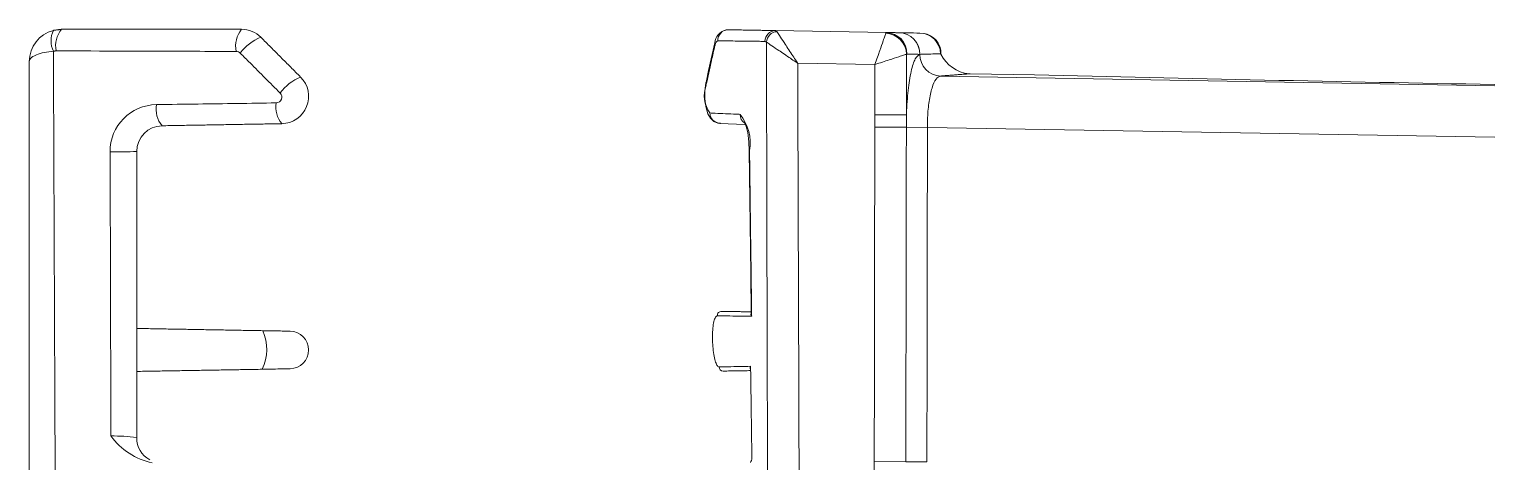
# Model space of a CAD drawing. Extents: x 8 to 113, y 2 to 87.
# Drawn here: x 45.577 to 48.987, y 24.151 to 25.157 of the extents above; entities that cross this region are included whole.
import ezdxf

# ---------------------------------------------------------------- set-up
doc = ezdxf.new("R2010")
doc.units = 0
doc.header["$MEASUREMENT"] = 0
doc.layers.add('OBJECT', color=7, linetype='CONTINUOUS')

msp = doc.modelspace()

# ---------------------------------------------------------------- linework, layer by layer
at = {"layer": 'OBJECT', "linetype": 'Continuous', "lineweight": 15}
for p, q in [((47.3138, 25.1537), (47.5713, 25.1492)), ((47.5449, 25.0746), (47.3653, 25.0778)), ((47.6978, 25.048), (48.9872, 25.0255)), ((47.9163, 25.0506), (47.7667, 25.0533)), ((47.1838, 24.9379), (47.2419, 24.9349)), ((47.5447, 24.9579), (47.6185, 24.9578)), ((47.5447, 24.9288), (47.6182, 24.9287)), ((47.6672, 24.9286), (47.6182, 24.9287)), ((48.9872, 24.9055), (47.6672, 24.9286)), ((47.2525, 24.8743), (47.2532, 24.8743)), ((47.5435, 24.1508), (47.617, 24.1507)), ((47.666, 24.1507), (47.617, 24.1507))]:
    msp.add_line(p, q, dxfattribs=at)
at = {"layer": 'OBJECT', "linetype": 'Continuous', "lineweight": 15, "flags": 128}
for points in [[(47.1727, 25.1253), (47.1578, 25.0606), (47.1521, 25.0328)], [(47.1725, 25.1251), (47.1722, 25.1229), (47.1727, 25.1189)], [(47.6982, 25.1083), (47.6986, 25.1063), (47.6986, 25.0991)], [(47.1517, 25.0328), (47.1515, 25.0321), (47.1493, 25.0133), (47.1495, 24.9954), (47.1517, 24.9773), (47.1563, 24.9604), (47.1623, 24.9496), (47.1701, 24.9424), (47.1796, 24.9384), (47.1855, 24.9384)], [(47.1517, 25.0329), (47.1514, 25.0305), (47.1519, 25.0265)], [(47.2423, 24.9394), (47.2421, 24.9396), (47.2432, 24.9374), (47.2457, 24.9303), (47.2489, 24.9164), (47.2516, 24.8948), (47.2523, 24.8743)], [(47.2525, 24.8743), (47.2563, 24.5886), (47.2574, 24.4947)]]:
    msp.add_lwpolyline(points, dxfattribs=at)
at = {"layer": 'OBJECT', "linetype": 'Continuous', "lineweight": 15}
for centre, radius, start, end in [((45.6522, 25.0817), 0.075, 104.6161, 180), ((45.6851, 25.1299), 0.0572, 154.8864, 205.1136), ((45.6988, 25.1183), 0.0604, 140.515, 191.2577), ((46.1194, 25.1176), 0.0621, 140.9627, 191.4971), ((46.1537, 25.0395), 0.1055, 110.8838, 144.1815), ((46.0712, 25.0932), 0.0635, 45, 90), ((47.2045, 25.1234), 0.0318, 102.2861, 177.0262), ((47.2039, 25.131), 0.0246, 90.0289, 182.5375), ((47.3138, 25.1291), 0.0246, 89.9952, 181.1151), ((47.3187, 25.125), 0.0262, 93.306, 175.8951), ((47.5675, 25.0968), 0.0512, 2.0895, 86.8051), ((47.57, 25.0997), 0.0496, 359.3729, 88.5129), ((47.5998, 25.0991), 0.0496, 359.1059, 88.51), ((47.6, 25.0991), 0.0496, 359.1142, 88.5101), ((47.6485, 25.0983), 0.0495, 1.6665, 88.5345), ((47.6516, 25.1006), 0.0471, 9.5307, 92.197), ((46.0585, 25.0916), 0.0136, 44.981, 89.7773), ((47.6993, 25.0978), 0.0498, 179.3329, 268.3), ((47.6977, 25.0988), 0.001, 16.6979, 71.9793), ((47.7713, 25.1334), 0.0804, 205.2842, 264.7682), ((46.2499, 24.9434), 0.1102, 111.9716, 143.8), ((46.1637, 25.0006), 0.0635, 271, 45), ((47.7677, 25.1016), 0.0483, 265.6021, 268.8125), ((51.8464, 188.6235), 163.6201, 268.623662, 268.998753), ((46.1515, 24.9989), 0.0135, 270.9593, 45.2635), ((47.2199, 25.0031), 0.0719, 160.9905, 214.8697), ((45.8745, 24.8721), 0.1093, 90.7838, 180.2079), ((45.9325, 24.971), 0.0603, 170.0659, 219.8878), ((46.21, 24.9754), 0.0591, 170.2078, 220.253), ((47.1854, 24.9624), 0.0245, 180.8937, 266.1753), ((45.8872, 24.8723), 0.06, 91, 180), ((47.1491, 24.8922), 0.1057, 350.2614, 39.0873), ((47.2562, 24.959), 0.0251, 180.5437, 235.52), ((45.7833, 26.3099), 1.4383, 269.2818, 271.7503), ((47.1881, 24.4906), 0.0099, 89.7539, 182.5183), ((47.264, 24.4937), 0.00752, 151.4996, 219.0875), ((46.0188, 24.4123), 0.1108, 335.1191, 22.9458), ((46.1834, 24.4107), 0.0438, 271, 89), ((47.1921, 24.3714), 0.00988, 181.244, 270.3511), ((47.2622, 24.3692), 0.00738, 151.9056, 209.6671), ((45.8962, 24.3038), 0.1592, 215.7933, 258.0552), ((45.7678, 23.7148), 0.4958, 83.1212, 90.0873), ((45.8836, 24.2052), 0.0564, 178.3815, 242.4827), ((47.2337, 24.1611), 0.025, 329.7216, 355.1078)]:
    msp.add_arc(centre, radius, start, end, dxfattribs=at)
for points in [[(45.6333, 25.1542), (45.6522, 25.1567)], [(45.6522, 25.1567), (46.0712, 25.1567)], [(46.1161, 25.1381), (46.2086, 25.0455)], [(47.2039, 25.1556), (47.3138, 25.1537)], [(47.3138, 25.1537), (47.3172, 25.1512)], [(47.5704, 25.1479), (47.5713, 25.1492)], [(47.5713, 25.1492), (47.6011, 25.1487)], [(47.6011, 25.1487), (47.6013, 25.1487)], [(45.6396, 25.1065), (45.6333, 25.1057)], [(47.2926, 25.1269), (47.2892, 25.1286)], [(47.6187, 25.0987), (47.6185, 24.9578)], [(47.6195, 25.0991), (47.6187, 25.0987)], [(47.6495, 25.0984), (47.6494, 25.0984)], [(47.5447, 24.9579), (47.5449, 25.0746)], [(47.7667, 25.0533), (47.6978, 25.048)], [(46.1648, 24.9371), (45.8862, 24.9323)], [(47.5447, 24.9288), (47.5447, 24.9579)], [(47.6185, 24.9578), (47.6182, 24.9287)], [(47.6672, 24.9286), (47.666, 24.1507)], [(45.8272, 24.8723), (45.8272, 24.2071)], [(47.1881, 24.5005), (47.2574, 24.4993)], [(45.8272, 24.4607), (46.1208, 24.4555)], [(46.1192, 24.3657), (45.8272, 24.3607)], [(47.2559, 24.3626), (47.1922, 24.3615)], [(47.5433, 24.1093), (47.5435, 24.1508)]]:
    msp.add_open_spline(points, degree=1, dxfattribs=at)
for points, knots in [([(47.3172, 25.1512), (47.3189, 25.1486), (47.3226, 25.1429), (47.3348, 25.1243), (47.3481, 25.1039), (47.3584, 25.0883), (47.3625, 25.082), (47.3642, 25.0795), (47.3648, 25.0785), (47.3651, 25.0781), (47.3652, 25.0779), (47.3653, 25.0778)], [0, 0, 0, 0, 0.209838, 0.45496, 0.779391, 0.913436, 0.964975, 0.985764, 0.99421, 0.996881, 1, 1, 1, 1]), ([(47.5449, 25.0746), (47.5449, 25.0748), (47.547, 25.0806), (47.5509, 25.092), (47.5577, 25.1113), (47.5637, 25.1286), (47.5684, 25.1423), (47.5697, 25.146), (47.5704, 25.1479)], [0, 0, 0, 0, 0.003289, 0.174313, 0.337377, 0.607203, 0.795295, 1, 1, 1, 1]), ([(47.6013, 25.1487), (47.6074, 25.1486), (47.6235, 25.1483), (47.6397, 25.148), (47.6498, 25.1478)], [0, 0, 0, 0, 0.380125, 1, 1, 1, 1]), ([(45.6333, 25.1057), (45.6262, 25.1048), (45.6111, 25.103), (45.5914, 25.0971), (45.5796, 25.0896), (45.5772, 25.0839), (45.5772, 25.0817), (45.5772, 25.0817)], [0, 0, 0, 0, 0.223438, 0.473077, 0.787207, 0.996541, 1, 1, 1, 1]), ([(45.6333, 25.1057), (45.6334, 25.0727), (45.6344, 24.8397), (45.6363, 24.3891), (45.638, 23.9716), (45.6388, 23.7541)], [0, 0, 0, 0, 0.07326, 0.517167, 1, 1, 1, 1]), ([(46.0586, 25.1052), (46.0263, 25.1053), (45.8867, 25.1057), (45.747, 25.1061), (45.6396, 25.1065)], [0, 0, 0, 0, 0.230946, 1, 1, 1, 1]), ([(46.1609, 25.0084), (46.1376, 25.0317), (46.1067, 25.0627), (46.0758, 25.0936), (46.0682, 25.1012)], [0, 0, 0, 0, 0.752711, 1, 1, 1, 1]), ([(47.1727, 25.1189), (47.17, 25.1073), (47.163, 25.0766), (47.1561, 25.0457), (47.1519, 25.0265)], [0, 0, 0, 0, 0.376875, 1, 1, 1, 1]), ([(47.1793, 25.1299), (47.1782, 25.1295), (47.176, 25.1286), (47.1738, 25.1235), (47.1729, 25.1197), (47.1727, 25.1189)], [0, 0, 0, 0, 0.440611, 0.88188, 1, 1, 1, 1]), ([(47.2892, 25.1286), (47.285, 25.1286), (47.2639, 25.1289), (47.2272, 25.1293), (47.1948, 25.1297), (47.1793, 25.1299)], [0, 0, 0, 0, 0.115431, 0.577154, 1, 1, 1, 1]), ([(47.3653, 25.0778), (47.3652, 25.0778), (47.365, 25.078), (47.3646, 25.0783), (47.3636, 25.0789), (47.3611, 25.0806), (47.3548, 25.0848), (47.3394, 25.0953), (47.3192, 25.1089), (47.3008, 25.1213), (47.2952, 25.1252), (47.2926, 25.1269)], [0, 0, 0, 0, 0.003119, 0.005797, 0.014251, 0.035063, 0.086646, 0.220609, 0.54504, 0.790162, 1, 1, 1, 1]), ([(47.296, 23.7541), (47.296, 23.7738), (47.2954, 23.9935), (47.2942, 24.4511), (47.2931, 24.889), (47.2926, 25.1269)], [0, 0, 0, 0, 0.043049, 0.480087, 1, 1, 1, 1]), ([(47.6187, 25.0987), (47.6167, 25.0981), (47.613, 25.0968), (47.5992, 25.0924), (47.5818, 25.0867), (47.5624, 25.0803), (47.5509, 25.0766), (47.545, 25.0747), (47.5449, 25.0746)], [0, 0, 0, 0, 0.204705, 0.392797, 0.662623, 0.825687, 0.996711, 1, 1, 1, 1]), ([(47.6185, 24.9578), (47.6185, 24.9588), (47.6192, 24.9785), (47.6219, 25.0163), (47.629, 25.0609), (47.6386, 25.0916), (47.6458, 25.0961), (47.6494, 25.0984)], [0, 0, 0, 0, 0.013304, 0.256264, 0.503664, 0.753564, 1, 1, 1, 1]), ([(47.6494, 25.0984), (47.6433, 25.0985), (47.6333, 25.0988), (47.6234, 25.099), (47.6195, 25.0991)], [0, 0, 0, 0, 0.615593, 1, 1, 1, 1]), ([(47.698, 25.0998), (47.6857, 25.0994), (47.6695, 25.0989), (47.6534, 25.0985), (47.6495, 25.0984)], [0, 0, 0, 0, 0.760249, 1, 1, 1, 1]), ([(45.5772, 23.7543), (45.5772, 23.9886), (45.5772, 24.431), (45.5772, 24.8735), (45.5772, 25.0817)], [0, 0, 0, 0, 0.529531, 1, 1, 1, 1]), ([(47.3653, 25.0778), (47.366, 24.8704), (47.3675, 24.4293), (47.369, 23.9881), (47.3698, 23.7543)], [0, 0, 0, 0, 0.469995, 1, 1, 1, 1]), ([(47.6978, 25.048), (47.6942, 25.0465), (47.687, 25.0435), (47.6775, 25.0219), (47.6707, 24.9905), (47.6674, 24.9573), (47.6672, 24.9362), (47.6672, 24.9286)], [0, 0, 0, 0, 0.223347, 0.445827, 0.664775, 0.878927, 1, 1, 1, 1]), ([(45.873, 24.9814), (45.9054, 24.9819), (45.9982, 24.9832), (46.0911, 24.9845), (46.1517, 24.9854)], [0, 0, 0, 0, 0.347831, 1, 1, 1, 1]), ([(47.1609, 24.962), (47.165, 24.9618), (47.1853, 24.9609), (47.2088, 24.9598), (47.2281, 24.9589), (47.2311, 24.9588)], [0, 0, 0, 0, 0.173989, 0.869943, 1, 1, 1, 1]), ([(47.5435, 24.1508), (47.5436, 24.2342), (47.544, 24.4935), (47.5444, 24.7528), (47.5447, 24.9288)], [0, 0, 0, 0, 0.321349, 1, 1, 1, 1]), ([(47.6182, 24.9287), (47.6181, 24.8953), (47.6178, 24.7287), (47.6174, 24.4693), (47.6171, 24.2434), (47.617, 24.1507)], [0, 0, 0, 0, 0.128544, 0.642719, 1, 1, 1, 1]), ([(45.7671, 24.2107), (45.767, 24.2235), (45.7667, 24.3698), (45.7661, 24.5901), (45.7655, 24.7976), (45.7653, 24.8717)], [0, 0, 0, 0, 0.058482, 0.663526, 1, 1, 1, 1]), ([(47.2532, 24.8743), (47.2535, 24.8576), (47.2545, 24.7743), (47.2562, 24.6493), (47.2576, 24.5375), (47.2581, 24.4924), (47.2582, 24.489)], [0, 0, 0, 0, 0.129752, 0.648758, 0.973268, 1, 1, 1, 1]), ([(47.1782, 24.4902), (47.1767, 24.4895), (47.1737, 24.4882), (47.1701, 24.4777), (47.1676, 24.4622), (47.1667, 24.4433), (47.1672, 24.4233), (47.1691, 24.4042), (47.1723, 24.3879), (47.1762, 24.3762), (47.1797, 24.3715), (47.1817, 24.3712), (47.1822, 24.3712)], [0, 0, 0, 0, 0.109858, 0.219812, 0.327979, 0.433432, 0.537042, 0.64042, 0.74514, 0.852157, 0.961491, 1, 1, 1, 1]), ([(47.2582, 24.489), (47.2567, 24.489), (47.2495, 24.4891), (47.2228, 24.4895), (47.1976, 24.4899), (47.1782, 24.4902)], [0, 0, 0, 0, 0.054526, 0.272628, 1, 1, 1, 1]), ([(47.2578, 24.4947), (47.2578, 24.4928), (47.2578, 24.4909), (47.2582, 24.489), (47.2582, 24.489)], [0, 0, 0, 0, 0.97485, 1, 1, 1, 1]), ([(46.1208, 24.4555), (46.1294, 24.4554), (46.1466, 24.4551), (46.167, 24.4547), (46.1817, 24.4545), (46.1834, 24.4544), (46.1842, 24.4544)], [0, 0, 0, 0, 0.248877, 0.497118, 0.748417, 1, 1, 1, 1]), ([(46.1842, 24.3669), (46.1833, 24.3669), (46.1816, 24.3668), (46.1664, 24.3666), (46.1455, 24.3662), (46.128, 24.3659), (46.1192, 24.3657)], [0, 0, 0, 0, 0.252528, 0.5047, 0.752311, 1, 1, 1, 1]), ([(47.1822, 24.3712), (47.1836, 24.3712), (47.1907, 24.3713), (47.2152, 24.3718), (47.2383, 24.3723), (47.2557, 24.3726)], [0, 0, 0, 0, 0.057543, 0.287714, 1, 1, 1, 1]), ([(47.2557, 24.3726), (47.2558, 24.366), (47.2563, 24.3326), (47.2572, 24.2614), (47.2581, 24.1968), (47.2586, 24.1589)], [0, 0, 0, 0, 0.093574, 0.467871, 1, 1, 1, 1])]:
    msp.add_open_spline(points, degree=3, knots=knots, dxfattribs=at)

doc.saveas('drawing.dxf')
